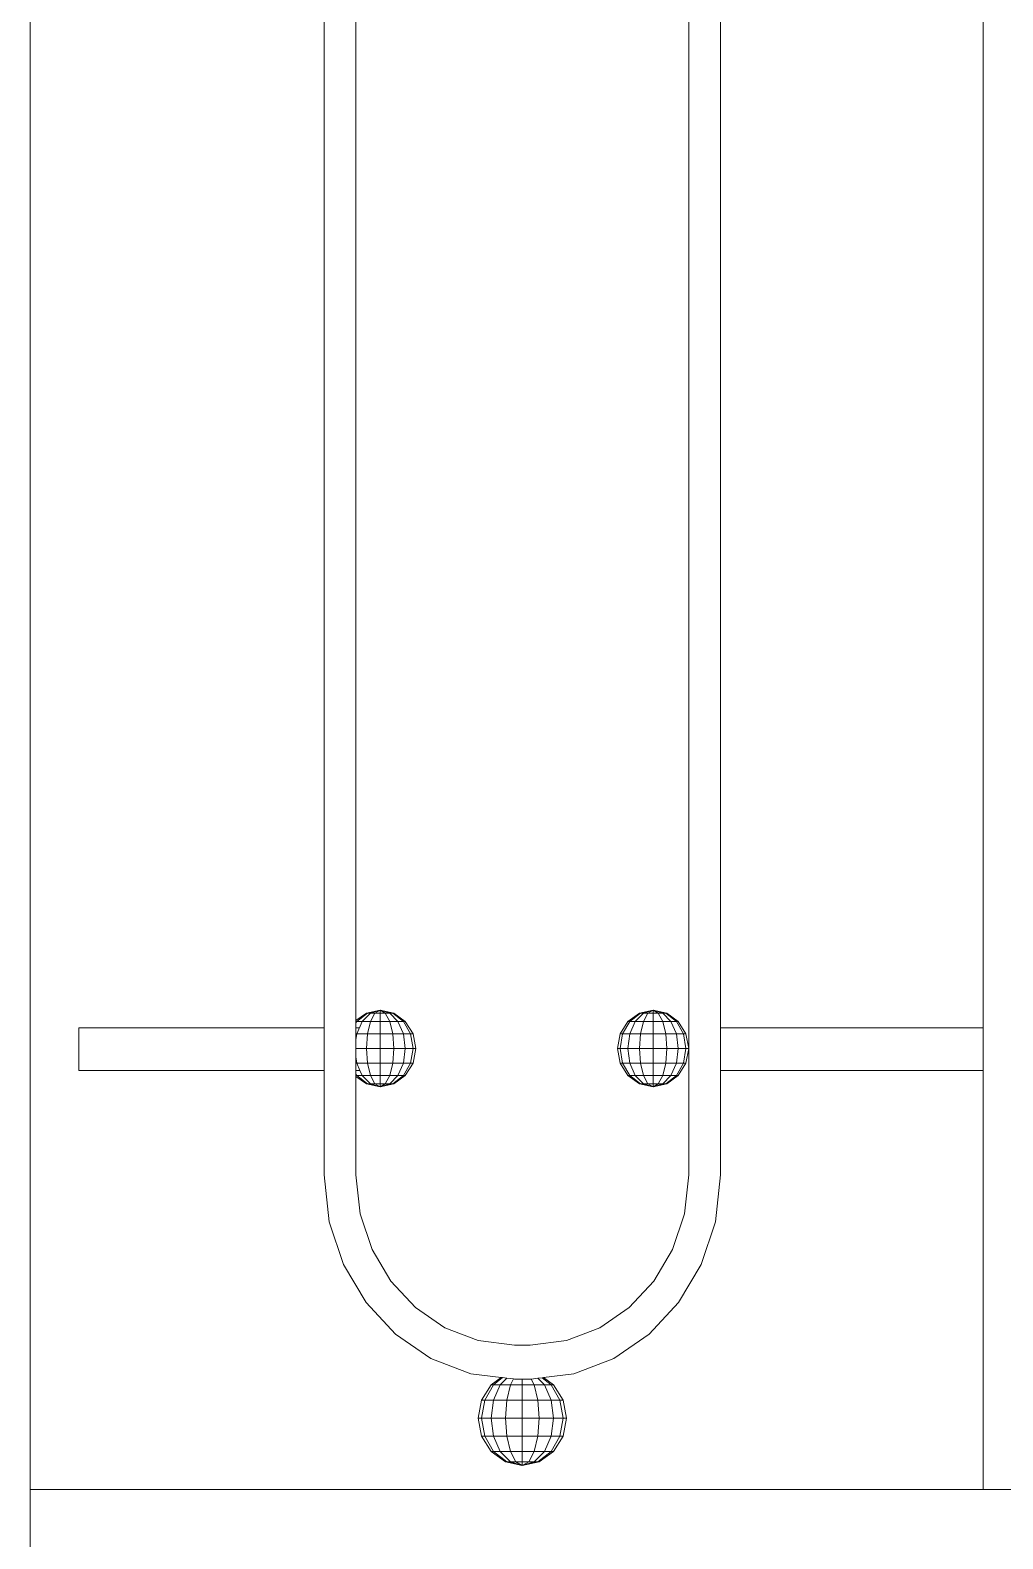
# Model space of a CAD drawing. Header units: millimetres. Extents: x 1832547 to 2001569, y -558009 to -417808.
# Drawn here: x 1914224.5 to 1914456.7, y -523485.4 to -523125.2 of the extents above; entities that cross this region are included whole.
import ezdxf

# ---------------------------------------------------------------- set-up
doc = ezdxf.new("R2010")
doc.units = ezdxf.units.MM
doc.header["$MEASUREMENT"] = 0
doc.layers.add('CA.manh 08', color=8, linetype='CONTINUOUS', lineweight=9)
doc.layers.add('CA_manh 08', color=8, linetype='CONTINUOUS', lineweight=9)

# ---------------------------------------------------------------- blocks, each defined once
blk = doc.blocks.new('wt45t')
at = {"layer": 'CA_manh 08'}
for p, q in [((1919454.03, -517950.46), (1919454.03, -518683.82)), ((1919226.48, -518573.66), (1919226.48, -518061.39)), ((1919289.2, -518061.39), (1919289.2, -518573.66)), ((1919296.77, -518062.36), (1919296.77, -518578.55)), ((1919376.22, -518062), (1919376.22, -518571.89)), ((1919383.79, -518573.66), (1919383.79, -518061.39)), ((1919299.26, -518572.08), (1919302.02, -518570.1)), ((1919299.72, -518572.08), (1919302.27, -518570.1)), ((1919301.02, -518572.08), (1919302.98, -518570.1)), ((1919302.02, -518570.1), (1919305.28, -518569.41)), ((1919302.02, -518570.1), (1919302.27, -518570.1)), ((1919302.27, -518570.1), (1919305.28, -518569.41)), ((1919302.27, -518570.1), (1919302.98, -518570.1)), ((1919302.98, -518570.1), (1919305.28, -518569.41)), ((1919302.98, -518570.1), (1919304.03, -518570.1)), ((1919302.98, -518572.08), (1919304.03, -518570.1)), ((1919304.03, -518570.1), (1919305.28, -518569.41)), ((1919305.28, -518570.1), (1919304.03, -518570.1)), ((1919305.28, -518569.41), (1919305.28, -518570.1)), ((1919306.53, -518570.1), (1919305.28, -518569.41)), ((1919307.58, -518570.1), (1919305.28, -518569.41)), ((1919308.29, -518570.1), (1919305.28, -518569.41)), ((1919308.54, -518570.1), (1919305.28, -518569.41)), ((1919305.28, -518570.1), (1919306.53, -518570.1)), ((1919305.28, -518570.1), (1919305.28, -518572.08)), ((1919306.53, -518570.1), (1919307.58, -518570.1)), ((1919307.58, -518572.08), (1919306.53, -518570.1)), ((1919307.58, -518570.1), (1919308.29, -518570.1)), ((1919309.54, -518572.08), (1919307.58, -518570.1)), ((1919308.29, -518570.1), (1919308.54, -518570.1)), ((1919310.84, -518572.08), (1919308.29, -518570.1)), ((1919311.3, -518572.08), (1919308.54, -518570.1)), ((1919364.45, -518572.08), (1919367.21, -518570.1)), ((1919364.9, -518572.08), (1919367.46, -518570.1)), ((1919366.21, -518572.08), (1919368.16, -518570.1)), ((1919367.21, -518570.1), (1919370.47, -518569.41)), ((1919367.21, -518570.1), (1919367.46, -518570.1)), ((1919367.46, -518570.1), (1919370.47, -518569.41)), ((1919367.46, -518570.1), (1919368.16, -518570.1)), ((1919368.16, -518570.1), (1919370.47, -518569.41)), ((1919368.16, -518570.1), (1919369.22, -518570.1)), ((1919368.16, -518572.08), (1919369.22, -518570.1)), ((1919369.22, -518570.1), (1919370.47, -518569.41)), ((1919370.47, -518570.1), (1919369.22, -518570.1)), ((1919370.47, -518569.41), (1919370.47, -518570.1)), ((1919371.71, -518570.1), (1919370.47, -518569.41)), ((1919372.77, -518570.1), (1919370.47, -518569.41)), ((1919373.48, -518570.1), (1919370.47, -518569.41)), ((1919373.72, -518570.1), (1919370.47, -518569.41)), ((1919370.47, -518570.1), (1919371.71, -518570.1)), ((1919370.47, -518570.1), (1919370.47, -518572.08)), ((1919371.71, -518570.1), (1919372.77, -518570.1)), ((1919372.77, -518572.08), (1919371.71, -518570.1)), ((1919372.77, -518570.1), (1919373.48, -518570.1)), ((1919374.72, -518572.08), (1919372.77, -518570.1)), ((1919373.48, -518570.1), (1919373.72, -518570.1)), ((1919376.03, -518572.08), (1919373.48, -518570.1)), ((1919376.22, -518571.89), (1919373.72, -518570.1)), ((1919376.22, -518572.08), (1919376.22, -518571.89)), ((1919289.2, -518573.66), (1919226.48, -518573.66)), ((1919226.48, -518573.66), (1919226.48, -518583.82)), ((1919289.2, -518583.82), (1919289.2, -518573.66)), ((1919296.77, -518578.55), (1919297.42, -518575.05)), ((1919297.42, -518575.05), (1919299.26, -518572.08)), ((1919297.42, -518575.05), (1919298.02, -518575.05)), ((1919297.42, -518578.55), (1919298.02, -518575.05)), ((1919298.02, -518575.05), (1919299.72, -518572.08)), ((1919298.02, -518575.05), (1919299.72, -518575.05)), ((1919299.72, -518572.08), (1919299.26, -518572.08)), ((1919299.26, -518578.55), (1919299.72, -518575.05)), ((1919299.72, -518572.08), (1919301.02, -518572.08)), ((1919299.72, -518575.05), (1919301.02, -518572.08)), ((1919299.72, -518575.05), (1919302.27, -518575.05)), ((1919301.02, -518572.08), (1919302.98, -518572.08)), ((1919302.02, -518578.55), (1919302.27, -518575.05)), ((1919302.27, -518575.05), (1919302.98, -518572.08)), ((1919302.27, -518575.05), (1919305.28, -518575.05)), ((1919302.98, -518572.08), (1919305.28, -518572.08)), ((1919305.28, -518572.08), (1919307.58, -518572.08)), ((1919305.28, -518572.08), (1919305.28, -518575.05)), ((1919305.28, -518575.05), (1919308.29, -518575.05)), ((1919305.28, -518575.05), (1919305.28, -518578.55)), ((1919307.58, -518572.08), (1919309.54, -518572.08)), ((1919308.29, -518575.05), (1919307.58, -518572.08)), ((1919308.29, -518575.05), (1919310.84, -518575.05)), ((1919308.54, -518578.55), (1919308.29, -518575.05)), ((1919309.54, -518572.08), (1919310.84, -518572.08)), ((1919310.84, -518575.05), (1919309.54, -518572.08)), ((1919310.84, -518572.08), (1919311.3, -518572.08)), ((1919312.55, -518575.05), (1919310.84, -518572.08)), ((1919310.84, -518575.05), (1919312.55, -518575.05)), ((1919311.3, -518578.55), (1919310.84, -518575.05)), ((1919313.15, -518575.05), (1919311.3, -518572.08)), ((1919312.55, -518575.05), (1919313.15, -518575.05)), ((1919313.15, -518578.55), (1919312.55, -518575.05)), ((1919313.79, -518578.55), (1919313.15, -518575.05)), ((1919361.95, -518578.55), (1919362.6, -518575.05)), ((1919362.6, -518575.05), (1919364.45, -518572.08)), ((1919362.6, -518575.05), (1919363.2, -518575.05)), ((1919362.6, -518578.55), (1919363.2, -518575.05)), ((1919363.2, -518575.05), (1919364.9, -518572.08)), ((1919363.2, -518575.05), (1919364.9, -518575.05)), ((1919364.9, -518572.08), (1919364.45, -518572.08)), ((1919364.45, -518578.55), (1919364.9, -518575.05)), ((1919364.9, -518572.08), (1919366.21, -518572.08)), ((1919364.9, -518575.05), (1919366.21, -518572.08)), ((1919364.9, -518575.05), (1919367.46, -518575.05)), ((1919366.21, -518572.08), (1919368.16, -518572.08)), ((1919367.21, -518578.55), (1919367.46, -518575.05)), ((1919367.46, -518575.05), (1919368.16, -518572.08)), ((1919367.46, -518575.05), (1919370.47, -518575.05)), ((1919368.16, -518572.08), (1919370.47, -518572.08)), ((1919370.47, -518572.08), (1919372.77, -518572.08)), ((1919370.47, -518572.08), (1919370.47, -518575.05)), ((1919370.47, -518575.05), (1919373.48, -518575.05)), ((1919370.47, -518575.05), (1919370.47, -518578.55)), ((1919372.77, -518572.08), (1919374.72, -518572.08)), ((1919373.48, -518575.05), (1919372.77, -518572.08)), ((1919373.48, -518575.05), (1919376.03, -518575.05)), ((1919373.72, -518578.55), (1919373.48, -518575.05)), ((1919374.72, -518572.08), (1919376.03, -518572.08)), ((1919376.03, -518575.05), (1919374.72, -518572.08)), ((1919376.22, -518573.66), (1919375.54, -518573.66)), ((1919376.03, -518572.08), (1919376.22, -518572.08)), ((1919376.22, -518572.42), (1919376.03, -518572.08)), ((1919376.03, -518575.05), (1919376.22, -518575.05)), ((1919376.22, -518576.52), (1919376.03, -518575.05)), ((1919376.22, -518572.42), (1919376.22, -518572.08)), ((1919376.22, -518573.66), (1919376.22, -518572.42)), ((1919376.22, -518575.05), (1919376.22, -518573.66)), ((1919376.22, -518576.52), (1919376.22, -518575.05)), ((1919442.4, -518573.66), (1919383.79, -518573.66)), ((1919383.79, -518573.66), (1919383.79, -518583.82)), ((1919442.4, -518583.82), (1919442.4, -518573.66)), ((1919296.77, -518578.55), (1919297.42, -518578.55)), ((1919297.42, -518582.05), (1919296.77, -518578.55)), ((1919296.77, -518578.55), (1919296.77, -518608.69)), ((1919297.42, -518578.55), (1919299.26, -518578.55)), ((1919298.02, -518582.05), (1919297.42, -518578.55)), ((1919299.26, -518578.55), (1919302.02, -518578.55)), ((1919299.72, -518582.05), (1919299.26, -518578.55)), ((1919302.02, -518578.55), (1919305.28, -518578.55)), ((1919302.27, -518582.05), (1919302.02, -518578.55)), ((1919305.28, -518578.55), (1919308.54, -518578.55)), ((1919305.28, -518578.55), (1919305.28, -518582.05)), ((1919308.29, -518582.05), (1919308.54, -518578.55)), ((1919308.54, -518578.55), (1919311.3, -518578.55)), ((1919310.84, -518582.05), (1919311.3, -518578.55)), ((1919311.3, -518578.55), (1919313.15, -518578.55)), ((1919312.55, -518582.05), (1919313.15, -518578.55)), ((1919313.15, -518578.55), (1919313.79, -518578.55)), ((1919313.15, -518582.05), (1919313.79, -518578.55)), ((1919361.95, -518578.55), (1919362.6, -518578.55)), ((1919362.6, -518582.05), (1919361.95, -518578.55)), ((1919362.6, -518578.55), (1919364.45, -518578.55)), ((1919363.2, -518582.05), (1919362.6, -518578.55)), ((1919364.45, -518578.55), (1919367.21, -518578.55)), ((1919364.9, -518582.05), (1919364.45, -518578.55)), ((1919367.21, -518578.55), (1919370.47, -518578.55)), ((1919367.46, -518582.05), (1919367.21, -518578.55)), ((1919370.47, -518578.55), (1919373.72, -518578.55)), ((1919370.47, -518578.55), (1919370.47, -518582.05)), ((1919373.48, -518582.05), (1919373.72, -518578.55)), ((1919373.72, -518578.55), (1919376.22, -518578.55)), ((1919376.22, -518578.55), (1919376.22, -518576.52)), ((1919376.22, -518580.58), (1919376.22, -518578.55)), ((1919297.42, -518582.05), (1919298.02, -518582.05)), ((1919299.26, -518585.02), (1919297.42, -518582.05)), ((1919298.02, -518582.05), (1919299.72, -518582.05)), ((1919299.72, -518585.02), (1919298.02, -518582.05)), ((1919299.72, -518582.05), (1919302.27, -518582.05)), ((1919301.02, -518585.02), (1919299.72, -518582.05)), ((1919302.27, -518582.05), (1919305.28, -518582.05)), ((1919302.98, -518585.02), (1919302.27, -518582.05)), ((1919305.28, -518582.05), (1919308.29, -518582.05)), ((1919305.28, -518582.05), (1919305.28, -518585.02)), ((1919307.58, -518585.02), (1919308.29, -518582.05)), ((1919308.29, -518582.05), (1919310.84, -518582.05)), ((1919309.54, -518585.02), (1919310.84, -518582.05)), ((1919310.84, -518582.05), (1919312.55, -518582.05)), ((1919310.84, -518585.02), (1919312.55, -518582.05)), ((1919311.3, -518585.02), (1919313.15, -518582.05)), ((1919312.55, -518582.05), (1919313.15, -518582.05)), ((1919362.6, -518582.05), (1919363.2, -518582.05)), ((1919364.45, -518585.02), (1919362.6, -518582.05)), ((1919363.2, -518582.05), (1919364.9, -518582.05)), ((1919364.9, -518585.02), (1919363.2, -518582.05)), ((1919364.9, -518582.05), (1919367.46, -518582.05)), ((1919366.21, -518585.02), (1919364.9, -518582.05)), ((1919367.46, -518582.05), (1919370.47, -518582.05)), ((1919368.16, -518585.02), (1919367.46, -518582.05)), ((1919370.47, -518582.05), (1919373.48, -518582.05)), ((1919370.47, -518582.05), (1919370.47, -518585.02)), ((1919372.77, -518585.02), (1919373.48, -518582.05)), ((1919373.48, -518582.05), (1919376.03, -518582.05)), ((1919375.27, -518583.82), (1919376.03, -518582.05)), ((1919376.03, -518582.05), (1919376.22, -518580.58)), ((1919376.03, -518582.05), (1919376.22, -518582.05)), ((1919376.22, -518582.05), (1919376.22, -518580.58)), ((1919376.22, -518583.82), (1919376.22, -518582.05)), ((1919226.48, -518583.82), (1919289.2, -518583.82)), ((1919226.48, -518683.82), (1919226.48, -518583.82)), ((1919289.2, -518583.82), (1919289.2, -518608.73)), ((1919299.26, -518585.02), (1919299.72, -518585.02)), ((1919302.02, -518587), (1919299.26, -518585.02)), ((1919299.72, -518585.02), (1919301.02, -518585.02)), ((1919302.27, -518587), (1919299.72, -518585.02)), ((1919301.02, -518585.02), (1919302.98, -518585.02)), ((1919302.98, -518587), (1919301.02, -518585.02)), ((1919302.98, -518585.02), (1919305.28, -518585.02)), ((1919304.03, -518587), (1919302.98, -518585.02)), ((1919305.28, -518585.02), (1919307.58, -518585.02)), ((1919305.28, -518585.02), (1919305.28, -518587)), ((1919306.53, -518587), (1919307.58, -518585.02)), ((1919307.58, -518585.02), (1919309.54, -518585.02)), ((1919307.58, -518587), (1919309.54, -518585.02)), ((1919308.29, -518587), (1919310.84, -518585.02)), ((1919308.54, -518587), (1919311.3, -518585.02)), ((1919309.54, -518585.02), (1919310.84, -518585.02)), ((1919310.84, -518585.02), (1919311.3, -518585.02)), ((1919364.45, -518585.02), (1919364.9, -518585.02)), ((1919367.21, -518587), (1919364.45, -518585.02)), ((1919364.9, -518585.02), (1919366.21, -518585.02)), ((1919367.46, -518587), (1919364.9, -518585.02)), ((1919366.21, -518585.02), (1919368.16, -518585.02)), ((1919368.16, -518587), (1919366.21, -518585.02)), ((1919368.16, -518585.02), (1919370.47, -518585.02)), ((1919369.22, -518587), (1919368.16, -518585.02)), ((1919370.47, -518585.02), (1919372.77, -518585.02)), ((1919370.47, -518585.02), (1919370.47, -518587)), ((1919371.71, -518587), (1919372.77, -518585.02)), ((1919372.77, -518585.02), (1919374.72, -518585.02)), ((1919372.77, -518587), (1919374.72, -518585.02)), ((1919373.48, -518587), (1919376.03, -518585.02)), ((1919373.72, -518587), (1919376.22, -518585.21)), ((1919374.72, -518585.02), (1919375.27, -518583.82)), ((1919374.72, -518585.02), (1919376.03, -518585.02)), ((1919375.27, -518583.82), (1919376.22, -518583.82)), ((1919376.03, -518585.02), (1919376.22, -518584.68)), ((1919376.03, -518585.02), (1919376.22, -518585.02)), ((1919376.22, -518584.68), (1919376.22, -518583.82)), ((1919376.22, -518585.02), (1919376.22, -518584.68)), ((1919376.22, -518585.21), (1919376.22, -518585.02)), ((1919376.22, -518585.21), (1919376.22, -518608.69)), ((1919383.79, -518608.73), (1919383.79, -518583.82)), ((1919383.79, -518583.82), (1919442.4, -518583.82)), ((1919302.27, -518587), (1919302.02, -518587)), ((1919305.28, -518587.69), (1919302.02, -518587)), ((1919302.27, -518587), (1919302.98, -518587)), ((1919305.28, -518587.69), (1919302.27, -518587)), ((1919302.98, -518587), (1919304.03, -518587)), ((1919305.28, -518587.69), (1919302.98, -518587)), ((1919304.03, -518587), (1919305.28, -518587)), ((1919305.28, -518587.69), (1919304.03, -518587)), ((1919305.28, -518587), (1919306.53, -518587)), ((1919305.28, -518587.69), (1919306.53, -518587)), ((1919305.28, -518587), (1919305.28, -518587.69)), ((1919305.28, -518587.69), (1919307.58, -518587)), ((1919305.28, -518587.69), (1919308.29, -518587)), ((1919305.28, -518587.69), (1919308.54, -518587)), ((1919306.53, -518587), (1919307.58, -518587)), ((1919307.58, -518587), (1919308.29, -518587)), ((1919308.29, -518587), (1919308.54, -518587)), ((1919367.46, -518587), (1919367.21, -518587)), ((1919370.47, -518587.69), (1919367.21, -518587)), ((1919367.46, -518587), (1919368.16, -518587)), ((1919370.47, -518587.69), (1919367.46, -518587)), ((1919368.16, -518587), (1919369.22, -518587)), ((1919370.47, -518587.69), (1919368.16, -518587)), ((1919369.22, -518587), (1919370.47, -518587)), ((1919370.47, -518587.69), (1919369.22, -518587)), ((1919370.47, -518587), (1919371.71, -518587)), ((1919370.47, -518587.69), (1919371.71, -518587)), ((1919370.47, -518587), (1919370.47, -518587.69)), ((1919370.47, -518587.69), (1919372.77, -518587)), ((1919370.47, -518587.69), (1919373.48, -518587)), ((1919370.47, -518587.69), (1919373.72, -518587)), ((1919371.71, -518587), (1919372.77, -518587)), ((1919372.77, -518587), (1919373.48, -518587)), ((1919373.48, -518587), (1919373.72, -518587)), ((1919290.4, -518619.9), (1919289.2, -518608.73)), ((1919296.77, -518608.69), (1919297.77, -518618.01)), ((1919375.22, -518618.01), (1919376.22, -518608.69)), ((1919383.79, -518608.73), (1919382.59, -518619.9)), ((1919297.77, -518618.01), (1919300.62, -518626.57)), ((1919372.37, -518626.57), (1919375.22, -518618.01)), ((1919293.82, -518630.16), (1919290.4, -518619.9)), ((1919382.59, -518619.9), (1919379.17, -518630.16)), ((1919300.62, -518626.57), (1919305.09, -518634.12)), ((1919367.89, -518634.12), (1919372.37, -518626.57)), ((1919299.18, -518639.22), (1919293.82, -518630.16)), ((1919379.17, -518630.16), (1919373.81, -518639.22)), ((1919305.09, -518634.12), (1919310.96, -518640.42)), ((1919362.03, -518640.42), (1919367.89, -518634.12)), ((1919306.22, -518646.77), (1919299.18, -518639.22)), ((1919310.96, -518640.42), (1919317.99, -518645.23)), ((1919355, -518645.23), (1919362.03, -518640.42)), ((1919373.81, -518639.22), (1919366.77, -518646.77)), ((1919314.65, -518652.53), (1919306.22, -518646.77)), ((1919317.99, -518645.23), (1919325.96, -518648.29)), ((1919347.03, -518648.29), (1919355, -518645.23)), ((1919366.77, -518646.77), (1919358.34, -518652.53)), ((1919325.96, -518648.29), (1919334.63, -518649.37)), ((1919334.63, -518649.37), (1919338.36, -518649.37)), ((1919338.36, -518649.37), (1919347.03, -518648.29)), ((1919324.2, -518656.2), (1919314.65, -518652.53)), ((1919358.34, -518652.53), (1919348.79, -518656.2)), ((1919324.2, -518656.2), (1919331.47, -518657.1)), ((1919329.06, -518658.83), (1919331.47, -518657.1)), ((1919329.63, -518658.83), (1919331.8, -518657.15)), ((1919331.24, -518658.83), (1919332.78, -518657.27)), ((1919331.8, -518657.15), (1919331.47, -518657.1)), ((1919332.78, -518657.27), (1919331.8, -518657.15)), ((1919334.38, -518657.47), (1919332.78, -518657.27)), ((1919333.65, -518658.83), (1919334.38, -518657.47)), ((1919334.6, -518657.49), (1919334.38, -518657.47)), ((1919336.5, -518657.49), (1919334.6, -518657.49)), ((1919336.5, -518657.49), (1919336.5, -518658.83)), ((1919338.39, -518657.49), (1919336.5, -518657.49)), ((1919338.62, -518657.46), (1919338.39, -518657.49)), ((1919340.22, -518657.27), (1919338.62, -518657.46)), ((1919339.34, -518658.83), (1919338.62, -518657.46)), ((1919341.2, -518657.14), (1919340.22, -518657.27)), ((1919341.76, -518658.83), (1919340.22, -518657.27)), ((1919341.53, -518657.1), (1919341.2, -518657.14)), ((1919343.37, -518658.83), (1919341.2, -518657.14)), ((1919341.53, -518657.1), (1919348.79, -518656.2)), ((1919343.94, -518658.83), (1919341.53, -518657.1)), ((1919326.78, -518662.49), (1919329.06, -518658.83)), ((1919327.52, -518662.49), (1919329.63, -518658.83)), ((1919329.06, -518658.83), (1919329.63, -518658.83)), ((1919329.63, -518658.83), (1919331.24, -518658.83)), ((1919329.63, -518662.49), (1919331.24, -518658.83)), ((1919331.24, -518658.83), (1919333.65, -518658.83)), ((1919332.78, -518662.49), (1919333.65, -518658.83)), ((1919333.65, -518658.83), (1919336.5, -518658.83)), ((1919336.5, -518658.83), (1919339.34, -518658.83)), ((1919336.5, -518658.83), (1919336.5, -518662.49)), ((1919339.34, -518658.83), (1919341.76, -518658.83)), ((1919340.22, -518662.49), (1919339.34, -518658.83)), ((1919341.76, -518658.83), (1919343.37, -518658.83)), ((1919343.37, -518662.49), (1919341.76, -518658.83)), ((1919343.37, -518658.83), (1919343.94, -518658.83)), ((1919345.48, -518662.49), (1919343.37, -518658.83)), ((1919346.21, -518662.49), (1919343.94, -518658.83)), ((1919325.98, -518666.82), (1919326.78, -518662.49)), ((1919326.78, -518662.49), (1919327.52, -518662.49)), ((1919326.78, -518666.82), (1919327.52, -518662.49)), ((1919327.52, -518662.49), (1919329.63, -518662.49)), ((1919329.06, -518666.82), (1919329.63, -518662.49)), ((1919329.63, -518662.49), (1919332.78, -518662.49)), ((1919332.48, -518666.82), (1919332.78, -518662.49)), ((1919332.78, -518662.49), (1919336.5, -518662.49)), ((1919336.5, -518662.49), (1919340.22, -518662.49)), ((1919336.5, -518662.49), (1919336.5, -518666.82)), ((1919340.22, -518662.49), (1919343.37, -518662.49)), ((1919340.52, -518666.82), (1919340.22, -518662.49)), ((1919343.37, -518662.49), (1919345.48, -518662.49)), ((1919343.94, -518666.82), (1919343.37, -518662.49)), ((1919345.48, -518662.49), (1919346.21, -518662.49)), ((1919346.21, -518666.82), (1919345.48, -518662.49)), ((1919347.01, -518666.82), (1919346.21, -518662.49)), ((1919325.98, -518666.82), (1919326.78, -518666.82)), ((1919326.78, -518671.14), (1919325.98, -518666.82)), ((1919326.78, -518666.82), (1919329.06, -518666.82)), ((1919327.52, -518671.14), (1919326.78, -518666.82)), ((1919329.06, -518666.82), (1919332.48, -518666.82)), ((1919329.63, -518671.14), (1919329.06, -518666.82)), ((1919332.48, -518666.82), (1919336.5, -518666.82)), ((1919332.78, -518671.14), (1919332.48, -518666.82)), ((1919336.5, -518666.82), (1919340.52, -518666.82)), ((1919336.5, -518666.82), (1919336.5, -518671.14)), ((1919340.22, -518671.14), (1919340.52, -518666.82)), ((1919340.52, -518666.82), (1919343.94, -518666.82)), ((1919343.37, -518671.14), (1919343.94, -518666.82)), ((1919343.94, -518666.82), (1919346.21, -518666.82)), ((1919345.48, -518671.14), (1919346.21, -518666.82)), ((1919346.21, -518666.82), (1919347.01, -518666.82)), ((1919346.21, -518671.14), (1919347.01, -518666.82)), ((1919326.78, -518671.14), (1919327.52, -518671.14)), ((1919329.06, -518674.8), (1919326.78, -518671.14)), ((1919327.52, -518671.14), (1919329.63, -518671.14)), ((1919329.63, -518674.8), (1919327.52, -518671.14)), ((1919329.63, -518671.14), (1919332.78, -518671.14)), ((1919331.24, -518674.8), (1919329.63, -518671.14)), ((1919332.78, -518671.14), (1919336.5, -518671.14)), ((1919333.65, -518674.8), (1919332.78, -518671.14)), ((1919336.5, -518671.14), (1919340.22, -518671.14)), ((1919336.5, -518671.14), (1919336.5, -518674.8)), ((1919339.34, -518674.8), (1919340.22, -518671.14)), ((1919340.22, -518671.14), (1919343.37, -518671.14)), ((1919341.76, -518674.8), (1919343.37, -518671.14)), ((1919343.37, -518671.14), (1919345.48, -518671.14)), ((1919343.37, -518674.8), (1919345.48, -518671.14)), ((1919343.94, -518674.8), (1919346.21, -518671.14)), ((1919345.48, -518671.14), (1919346.21, -518671.14)), ((1919329.06, -518674.8), (1919329.63, -518674.8)), ((1919332.48, -518677.25), (1919329.06, -518674.8)), ((1919329.63, -518674.8), (1919331.24, -518674.8)), ((1919332.78, -518677.25), (1919329.63, -518674.8)), ((1919331.24, -518674.8), (1919333.65, -518674.8)), ((1919333.65, -518677.25), (1919331.24, -518674.8)), ((1919333.65, -518674.8), (1919336.5, -518674.8)), ((1919334.96, -518677.25), (1919333.65, -518674.8)), ((1919336.5, -518674.8), (1919339.34, -518674.8)), ((1919336.5, -518674.8), (1919336.5, -518677.25)), ((1919338.04, -518677.25), (1919339.34, -518674.8)), ((1919339.34, -518674.8), (1919341.76, -518674.8)), ((1919339.34, -518677.25), (1919341.76, -518674.8)), ((1919340.22, -518677.25), (1919343.37, -518674.8)), ((1919340.52, -518677.25), (1919343.94, -518674.8)), ((1919341.76, -518674.8), (1919343.37, -518674.8)), ((1919343.37, -518674.8), (1919343.94, -518674.8)), ((1919332.78, -518677.25), (1919332.48, -518677.25)), ((1919336.5, -518678.11), (1919332.48, -518677.25)), ((1919332.78, -518677.25), (1919333.65, -518677.25)), ((1919336.5, -518678.11), (1919332.78, -518677.25)), ((1919333.65, -518677.25), (1919334.96, -518677.25)), ((1919336.5, -518678.11), (1919333.65, -518677.25)), ((1919334.96, -518677.25), (1919336.5, -518677.25)), ((1919336.5, -518678.11), (1919334.96, -518677.25)), ((1919336.5, -518677.25), (1919338.04, -518677.25)), ((1919336.5, -518678.11), (1919338.04, -518677.25)), ((1919336.5, -518677.25), (1919336.5, -518678.11)), ((1919336.5, -518678.11), (1919339.34, -518677.25)), ((1919336.5, -518678.11), (1919340.22, -518677.25)), ((1919336.5, -518678.11), (1919340.52, -518677.25)), ((1919338.04, -518677.25), (1919339.34, -518677.25)), ((1919339.34, -518677.25), (1919340.22, -518677.25)), ((1919340.22, -518677.25), (1919340.52, -518677.25)), ((1919226.48, -518683.82), (1919217.03, -518683.82)), ((1919454.03, -518683.82), (1919226.48, -518683.82)), ((1919454.03, -518723.82), (1919454.03, -518683.82))]:
    blk.add_line(p, q, dxfattribs=at)

msp = doc.modelspace()

# ---------------------------------------------------------------- block references
at = {"layer": 'CA.manh 08', "xscale": -1}
msp.add_blockref('wt45t', (3833678.48, -4789.76), dxfattribs=at)

doc.saveas('drawing.dxf')
